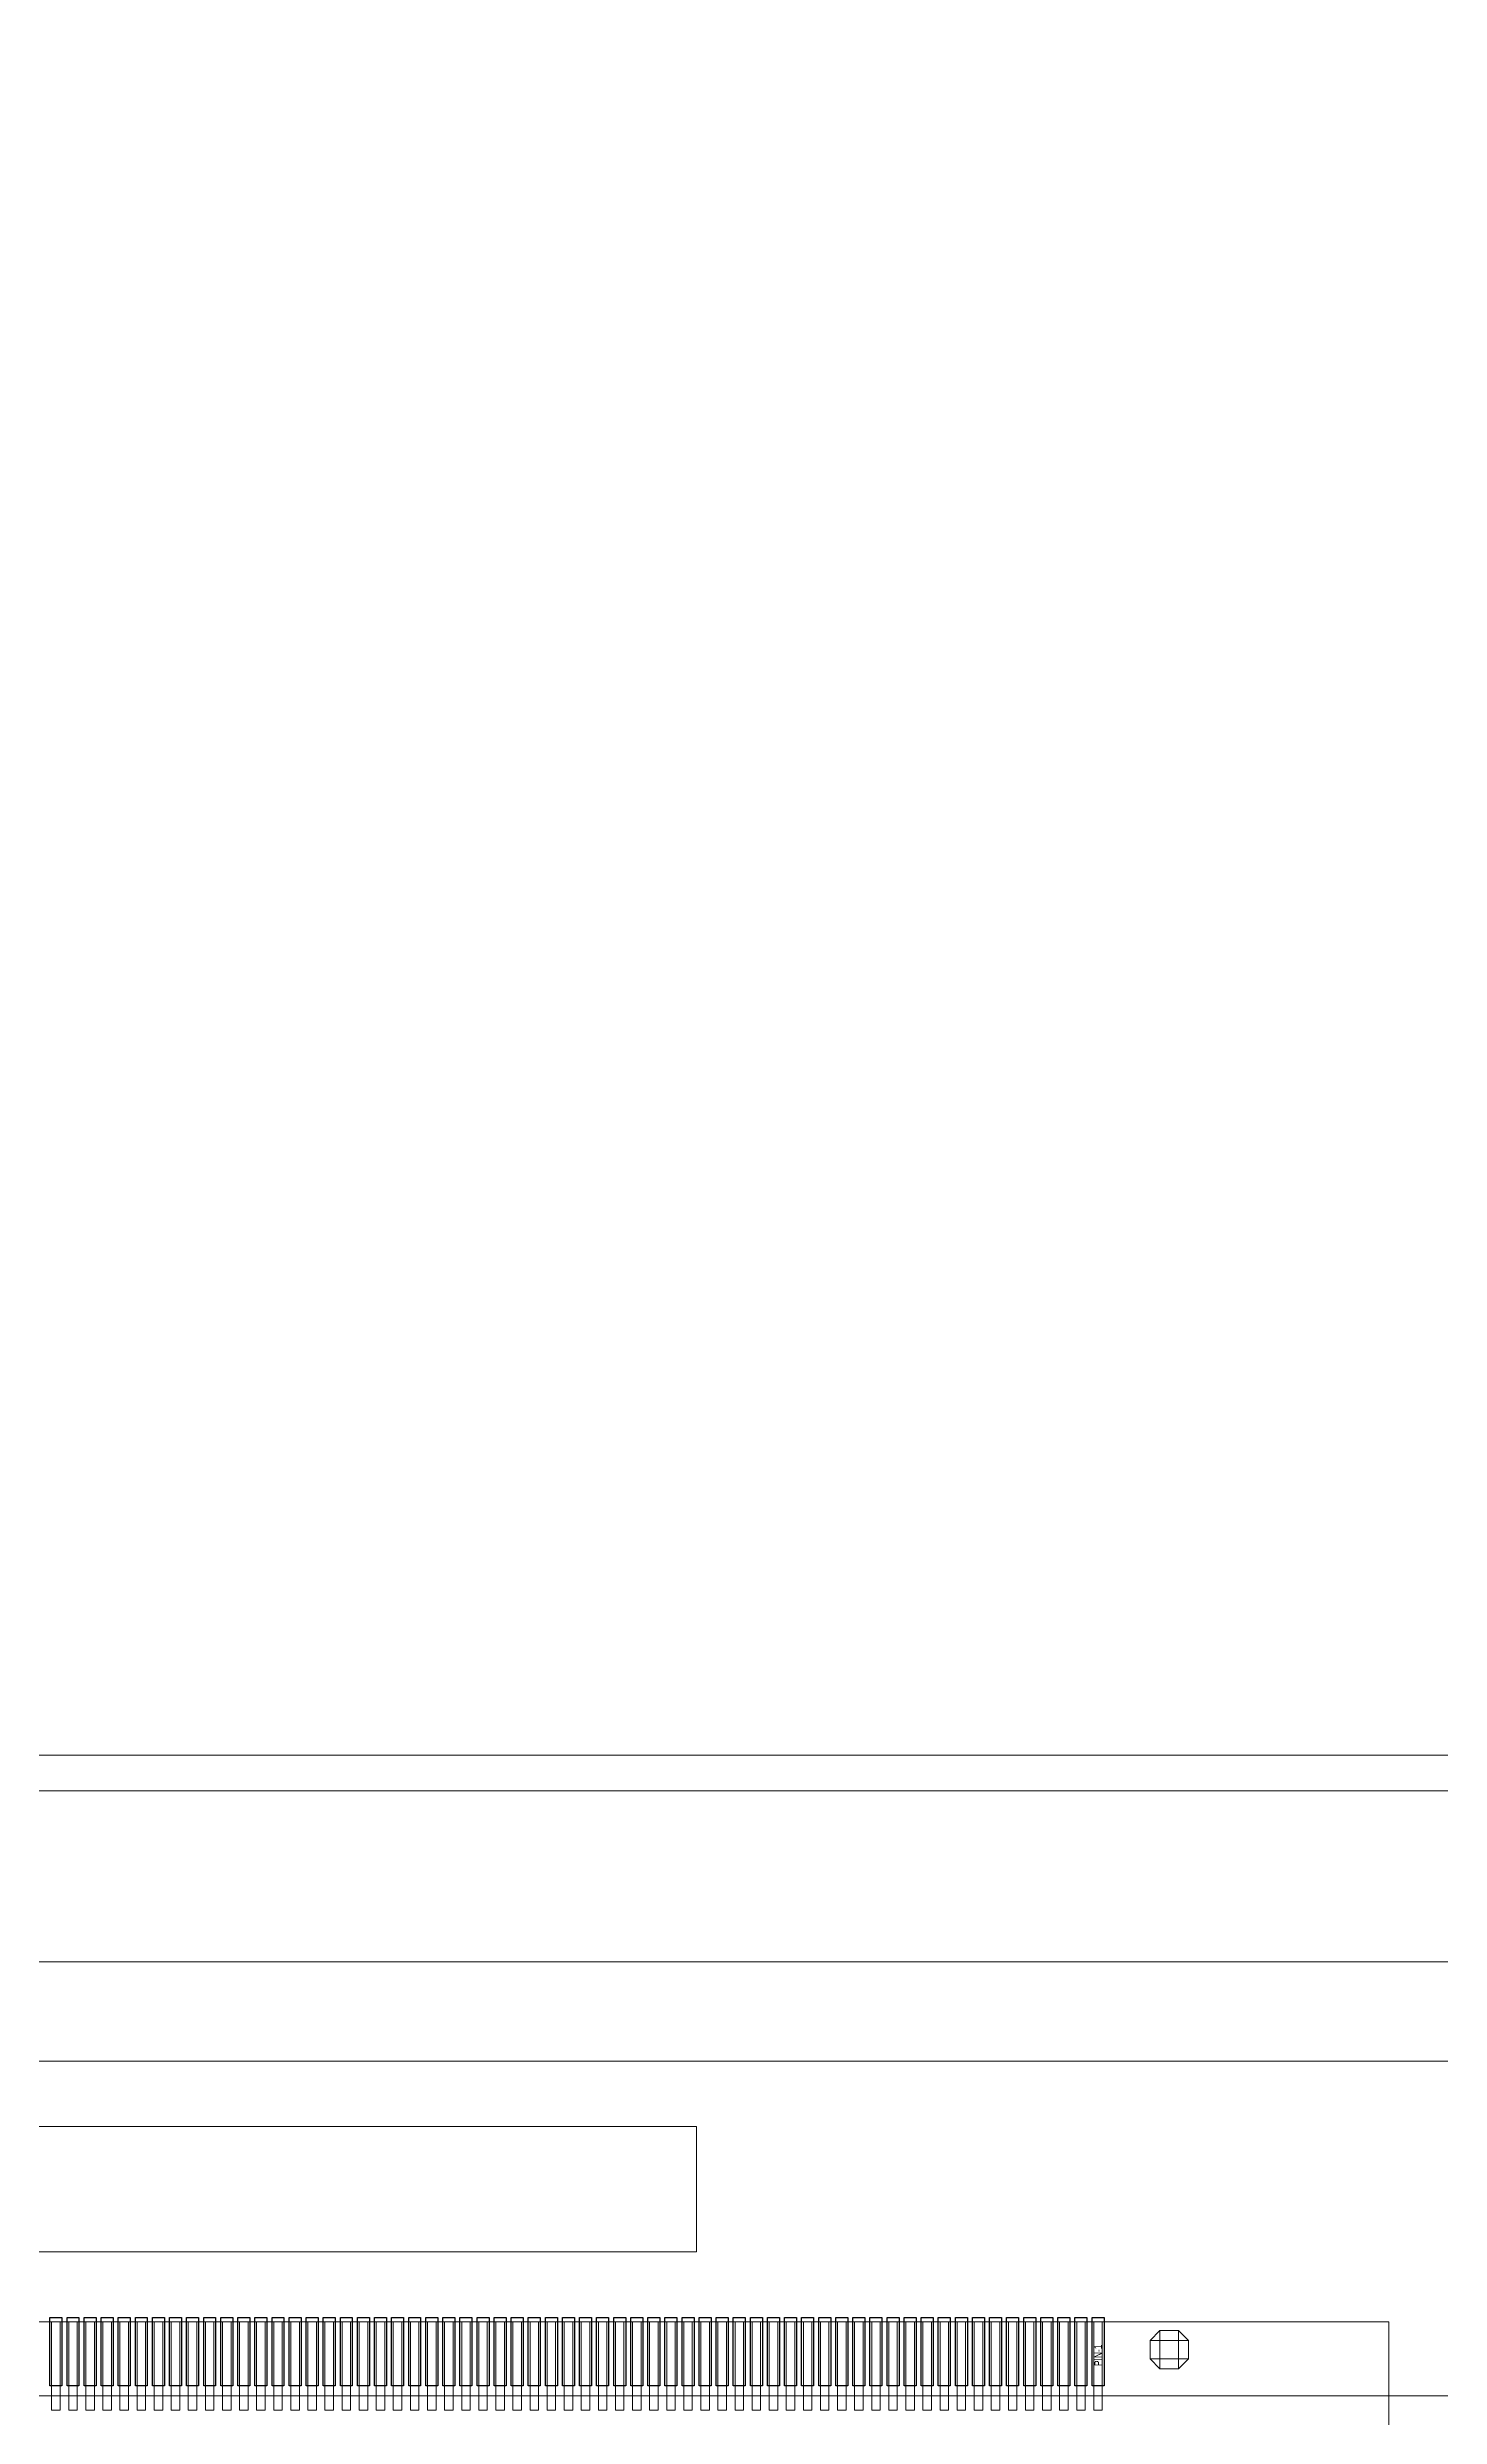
# Model space of a CAD drawing. Header units: inches. Extents: x 4091 to 6273, y -6229 to -5636.
# Drawn here: x 5839.03 to 5848.81, y -5933.88 to -5917.23 of the extents above; entities that cross this region are included whole.
import ezdxf

# ---------------------------------------------------------------- set-up
doc = ezdxf.new("R2010")
doc.units = ezdxf.units.IN
doc.header["$LTSCALE"] = 0.5
doc.header["$MEASUREMENT"] = 0
doc.layers.add('COVER LENS', color=6, linetype='Continuous', lineweight=0)
doc.layers.add('LCM', color=2, linetype='Continuous', lineweight=0)
doc.layers.add('图框及文字', color=7, linetype='Continuous')
doc.styles.add('宋体', font='', dxfattribs={"width": 0.8, "height": 3.5})
doc.styles.get('宋体').set_extended_font_data('SimSun')

# ---------------------------------------------------------------- blocks, each defined once
blk = doc.blocks.new('*U24')
at = {"layer": '图框及文字'}
blk.add_lwpolyline([(-0.042, 0.24), (0.042, 0.24), (0.042, -0.24), (-0.042, -0.24)], close=True, dxfattribs=at)
blk = doc.blocks.new('*U25')
at = {"layer": '图框及文字', "color": 0, "linetype": 'ByBlock', "lineweight": -2}
for p in [(26.4, 0), (26.52, 0), (26.64, 0), (26.76, 0), (26.88, 0), (27, 0), (27.12, 0), (27.24, 0), (27.36, 0), (27.48, 0), (27.6, 0), (27.72, 0), (27.84, 0), (27.96, 0), (28.08, 0), (28.2, 0), (28.32, 0), (28.44, 0), (28.56, 0), (28.68, 0), (28.8, 0), (28.92, 0), (29.04, 0), (29.16, 0), (29.28, 0), (29.4, 0), (29.52, 0), (29.64, 0), (29.76, 0), (29.88, 0), (30, 0), (30.12, 0), (30.24, 0), (30.36, 0), (30.48, 0), (30.6, 0), (30.72, 0), (30.84, 0), (30.96, 0), (31.08, 0), (31.2, 0), (31.32, 0), (31.44, 0), (31.56, 0), (31.68, 0), (31.8, 0), (31.92, 0), (32.04, 0), (32.16, 0), (32.28, 0), (32.4, 0), (32.52, 0), (32.64, 0), (32.76, 0), (32.88, 0), (33, 0), (33.12, 0), (33.24, 0), (33.36, 0), (33.48, 0), (33.6, 0), (33.72, 0)]:
    blk.add_blockref('*U24', p, dxfattribs=at)

msp = doc.modelspace()

# ---------------------------------------------------------------- linework, layer by layer
at = {"layer": 'COVER LENS', "color": 1, "lineweight": 0}
msp.add_lwpolyline([(5798.5989, -5805.2121), (5860.9829, -5805.2121), (5860.9829, -5929.4801), (5798.5989, -5929.4801)], close=True, dxfattribs=at)
at = {"layer": 'LCM'}
for p, q in [((5797.8489, -5931.3801), (5861.7329, -5931.3801)), ((5846.8464, -5933.2706), (5846.7769, -5933.3401)), ((5846.8464, -5933.2706), (5846.8464, -5933.3401)), ((5846.8464, -5933.2706), (5846.8464, -5933.3401)), ((5846.8464, -5933.2706), (5846.8464, -5933.3401)), ((5846.9764, -5933.2706), (5846.9764, -5933.3401)), ((5847.046, -5933.3401), (5846.9764, -5933.2706)), ((5846.9764, -5933.2706), (5846.9764, -5933.3401)), ((5846.9764, -5933.2706), (5846.9764, -5933.3401)), ((5846.7769, -5933.3401), (5846.8464, -5933.3401)), ((5846.7769, -5933.3401), (5846.8464, -5933.3401)), ((5846.7769, -5933.3401), (5846.8464, -5933.3401)), ((5846.7769, -5933.4701), (5846.8464, -5933.4701)), ((5846.7769, -5933.4701), (5846.8464, -5933.5397)), ((5846.7769, -5933.4701), (5846.8464, -5933.4701)), ((5846.7769, -5933.4701), (5846.8464, -5933.4701)), ((5846.8464, -5933.4701), (5846.8464, -5933.5397)), ((5846.8464, -5933.4701), (5846.8464, -5933.5397)), ((5846.8464, -5933.4701), (5846.8464, -5933.5397)), ((5846.9764, -5933.3401), (5847.046, -5933.3401)), ((5846.9764, -5933.3401), (5847.046, -5933.3401)), ((5846.9764, -5933.3401), (5847.046, -5933.3401)), ((5846.9764, -5933.4701), (5846.9764, -5933.5397)), ((5846.9764, -5933.4701), (5847.046, -5933.4701)), ((5846.9764, -5933.5397), (5847.046, -5933.4701)), ((5846.9764, -5933.4701), (5846.9764, -5933.5397)), ((5846.9764, -5933.4701), (5847.046, -5933.4701)), ((5846.9764, -5933.4701), (5846.9764, -5933.5397)), ((5846.9764, -5933.4701), (5847.046, -5933.4701))]:
    msp.add_line(p, q, dxfattribs=at)
for points in [[(5861.7329, -5933.7301), (5797.8489, -5933.7301), (5797.8489, -5804.4621), (5861.7329, -5804.4621)], [(5797.9489, -5804.5621), (5861.6329, -5804.5621), (5861.6329, -5930.6801), (5797.9489, -5930.6801)], [(5860.9829, -5929.4801), (5798.5989, -5929.4801), (5798.5989, -5805.2121), (5860.9829, -5805.2121)], [(5798.5989, -5805.2121), (5860.9829, -5805.2121), (5860.9829, -5929.4801), (5798.5989, -5929.4801)], [(5860.7329, -5929.2301), (5798.8489, -5929.2301), (5798.8489, -5805.4621), (5860.7329, -5805.4621)], [(5798.8489, -5929.2301), (5860.7329, -5929.2301), (5860.7329, -5805.4621), (5798.8489, -5805.4621)], [(5815.9909, -5932.7182), (5815.9909, -5931.8382), (5843.5909, -5931.8382), (5843.5909, -5932.7182)], [(5839.0614, -5933.8301), (5839.1214, -5933.8301), (5839.1214, -5933.2101), (5839.0614, -5933.2101)], [(5839.1814, -5933.8301), (5839.2414, -5933.8301), (5839.2414, -5933.2101), (5839.1814, -5933.2101)], [(5839.3014, -5933.8301), (5839.3614, -5933.8301), (5839.3614, -5933.2101), (5839.3014, -5933.2101)], [(5839.4214, -5933.8301), (5839.4814, -5933.8301), (5839.4814, -5933.2101), (5839.4214, -5933.2101)], [(5839.5414, -5933.8301), (5839.6014, -5933.8301), (5839.6014, -5933.2101), (5839.5414, -5933.2101)], [(5839.6614, -5933.8301), (5839.7214, -5933.8301), (5839.7214, -5933.2101), (5839.6614, -5933.2101)], [(5839.7814, -5933.8301), (5839.8414, -5933.8301), (5839.8414, -5933.2101), (5839.7814, -5933.2101)], [(5839.9014, -5933.8301), (5839.9614, -5933.8301), (5839.9614, -5933.2101), (5839.9014, -5933.2101)], [(5840.0214, -5933.8301), (5840.0814, -5933.8301), (5840.0814, -5933.2101), (5840.0214, -5933.2101)], [(5840.1414, -5933.8301), (5840.2014, -5933.8301), (5840.2014, -5933.2101), (5840.1414, -5933.2101)], [(5840.2614, -5933.8301), (5840.3214, -5933.8301), (5840.3214, -5933.2101), (5840.2614, -5933.2101)], [(5840.3814, -5933.8301), (5840.4414, -5933.8301), (5840.4414, -5933.2101), (5840.3814, -5933.2101)], [(5840.5014, -5933.8301), (5840.5614, -5933.8301), (5840.5614, -5933.2101), (5840.5014, -5933.2101)], [(5840.6214, -5933.8301), (5840.6814, -5933.8301), (5840.6814, -5933.2101), (5840.6214, -5933.2101)], [(5840.7414, -5933.8301), (5840.8014, -5933.8301), (5840.8014, -5933.2101), (5840.7414, -5933.2101)], [(5840.8614, -5933.8301), (5840.9214, -5933.8301), (5840.9214, -5933.2101), (5840.8614, -5933.2101)], [(5840.9814, -5933.8301), (5841.0414, -5933.8301), (5841.0414, -5933.2101), (5840.9814, -5933.2101)], [(5841.1014, -5933.8301), (5841.1614, -5933.8301), (5841.1614, -5933.2101), (5841.1014, -5933.2101)], [(5841.2214, -5933.8301), (5841.2814, -5933.8301), (5841.2814, -5933.2101), (5841.2214, -5933.2101)], [(5841.3414, -5933.8301), (5841.4014, -5933.8301), (5841.4014, -5933.2101), (5841.3414, -5933.2101)], [(5841.4614, -5933.8301), (5841.5214, -5933.8301), (5841.5214, -5933.2101), (5841.4614, -5933.2101)], [(5841.5814, -5933.8301), (5841.6414, -5933.8301), (5841.6414, -5933.2101), (5841.5814, -5933.2101)], [(5841.7014, -5933.8301), (5841.7614, -5933.8301), (5841.7614, -5933.2101), (5841.7014, -5933.2101)], [(5841.8214, -5933.8301), (5841.8814, -5933.8301), (5841.8814, -5933.2101), (5841.8214, -5933.2101)], [(5841.9414, -5933.8301), (5842.0014, -5933.8301), (5842.0014, -5933.2101), (5841.9414, -5933.2101)], [(5842.0614, -5933.8301), (5842.1214, -5933.8301), (5842.1214, -5933.2101), (5842.0614, -5933.2101)], [(5842.1814, -5933.8301), (5842.2414, -5933.8301), (5842.2414, -5933.2101), (5842.1814, -5933.2101)], [(5842.3014, -5933.8301), (5842.3614, -5933.8301), (5842.3614, -5933.2101), (5842.3014, -5933.2101)], [(5842.4214, -5933.8301), (5842.4814, -5933.8301), (5842.4814, -5933.2101), (5842.4214, -5933.2101)], [(5842.5414, -5933.8301), (5842.6014, -5933.8301), (5842.6014, -5933.2101), (5842.5414, -5933.2101)], [(5842.6614, -5933.8301), (5842.7214, -5933.8301), (5842.7214, -5933.2101), (5842.6614, -5933.2101)], [(5842.7814, -5933.8301), (5842.8414, -5933.8301), (5842.8414, -5933.2101), (5842.7814, -5933.2101)], [(5842.9014, -5933.8301), (5842.9614, -5933.8301), (5842.9614, -5933.2101), (5842.9014, -5933.2101)], [(5843.0214, -5933.8301), (5843.0814, -5933.8301), (5843.0814, -5933.2101), (5843.0214, -5933.2101)], [(5843.1414, -5933.8301), (5843.2014, -5933.8301), (5843.2014, -5933.2101), (5843.1414, -5933.2101)], [(5843.2614, -5933.8301), (5843.3214, -5933.8301), (5843.3214, -5933.2101), (5843.2614, -5933.2101)], [(5843.3814, -5933.8301), (5843.4414, -5933.8301), (5843.4414, -5933.2101), (5843.3814, -5933.2101)], [(5843.5014, -5933.8301), (5843.5614, -5933.8301), (5843.5614, -5933.2101), (5843.5014, -5933.2101)], [(5843.6214, -5933.8301), (5843.6814, -5933.8301), (5843.6814, -5933.2101), (5843.6214, -5933.2101)], [(5843.7414, -5933.8301), (5843.8014, -5933.8301), (5843.8014, -5933.2101), (5843.7414, -5933.2101)], [(5843.8614, -5933.8301), (5843.9214, -5933.8301), (5843.9214, -5933.2101), (5843.8614, -5933.2101)], [(5843.9814, -5933.8301), (5844.0414, -5933.8301), (5844.0414, -5933.2101), (5843.9814, -5933.2101)], [(5844.1014, -5933.8301), (5844.1614, -5933.8301), (5844.1614, -5933.2101), (5844.1014, -5933.2101)], [(5844.2214, -5933.8301), (5844.2814, -5933.8301), (5844.2814, -5933.2101), (5844.2214, -5933.2101)], [(5844.3414, -5933.8301), (5844.4014, -5933.8301), (5844.4014, -5933.2101), (5844.3414, -5933.2101)], [(5844.4614, -5933.8301), (5844.5214, -5933.8301), (5844.5214, -5933.2101), (5844.4614, -5933.2101)], [(5844.5814, -5933.8301), (5844.6414, -5933.8301), (5844.6414, -5933.2101), (5844.5814, -5933.2101)], [(5844.7014, -5933.8301), (5844.7614, -5933.8301), (5844.7614, -5933.2101), (5844.7014, -5933.2101)], [(5844.8214, -5933.8301), (5844.8814, -5933.8301), (5844.8814, -5933.2101), (5844.8214, -5933.2101)], [(5844.9414, -5933.8301), (5845.0014, -5933.8301), (5845.0014, -5933.2101), (5844.9414, -5933.2101)], [(5845.0614, -5933.8301), (5845.1214, -5933.8301), (5845.1214, -5933.2101), (5845.0614, -5933.2101)], [(5845.1814, -5933.8301), (5845.2414, -5933.8301), (5845.2414, -5933.2101), (5845.1814, -5933.2101)], [(5845.3014, -5933.8301), (5845.3614, -5933.8301), (5845.3614, -5933.2101), (5845.3014, -5933.2101)], [(5845.4214, -5933.8301), (5845.4814, -5933.8301), (5845.4814, -5933.2101), (5845.4214, -5933.2101)], [(5845.5414, -5933.8301), (5845.6014, -5933.8301), (5845.6014, -5933.2101), (5845.5414, -5933.2101)], [(5845.6614, -5933.8301), (5845.7214, -5933.8301), (5845.7214, -5933.2101), (5845.6614, -5933.2101)], [(5845.7814, -5933.8301), (5845.8414, -5933.8301), (5845.8414, -5933.2101), (5845.7814, -5933.2101)], [(5845.9014, -5933.8301), (5845.9614, -5933.8301), (5845.9614, -5933.2101), (5845.9014, -5933.2101)], [(5846.0214, -5933.8301), (5846.0814, -5933.8301), (5846.0814, -5933.2101), (5846.0214, -5933.2101)], [(5846.1414, -5933.8301), (5846.2014, -5933.8301), (5846.2014, -5933.2101), (5846.1414, -5933.2101)], [(5846.2614, -5933.8301), (5846.3214, -5933.8301), (5846.3214, -5933.2101), (5846.2614, -5933.2101)], [(5846.3814, -5933.8301), (5846.4414, -5933.8301), (5846.4414, -5933.2101), (5846.3814, -5933.2101)], [(5846.8464, -5933.2706), (5846.9764, -5933.2706), (5846.9764, -5933.5397), (5846.8464, -5933.5397)], [(5846.8464, -5933.2706), (5846.9764, -5933.2706), (5846.9764, -5933.5397), (5846.8464, -5933.5397)], [(5846.7769, -5933.3401), (5847.046, -5933.3401), (5847.046, -5933.4701), (5846.7769, -5933.4701)], [(5846.7769, -5933.3401), (5847.046, -5933.3401), (5847.046, -5933.4701), (5846.7769, -5933.4701)]]:
    msp.add_lwpolyline(points, close=True, dxfattribs=at)
msp.add_lwpolyline([(5810.6494, -5936.5375), (5810.6494, -5933.2101), (5848.4547, -5933.2101), (5848.4547, -5935.7721, -0.2443869)], format="xyb", dxfattribs=at)

# ---------------------------------------------------------------- block references
msp.add_blockref('*U25', (5812.6914, -5933.4201), dxfattribs=at)

# ---------------------------------------------------------------- texts
at = {"layer": 'LCM', "char_height": 0.0533, "width": 0.404643, "attachment_point": 1, "rotation": 90, "style": '宋体'}
for insert in [(5846.3851, -5933.5211), (5846.3851, -5933.5211), (5846.3851, -5933.5211), (5846.3851, -5933.5211), (5846.3858, -5933.5211), (5846.3858, -5933.5211), (5846.3858, -5933.5211), (5846.3858, -5933.5211)]:
    msp.add_mtext('{\\fArial|b0|i0|c0|p32;PIN-1}', dxfattribs=dict(at, insert=insert))

doc.saveas('drawing.dxf')
